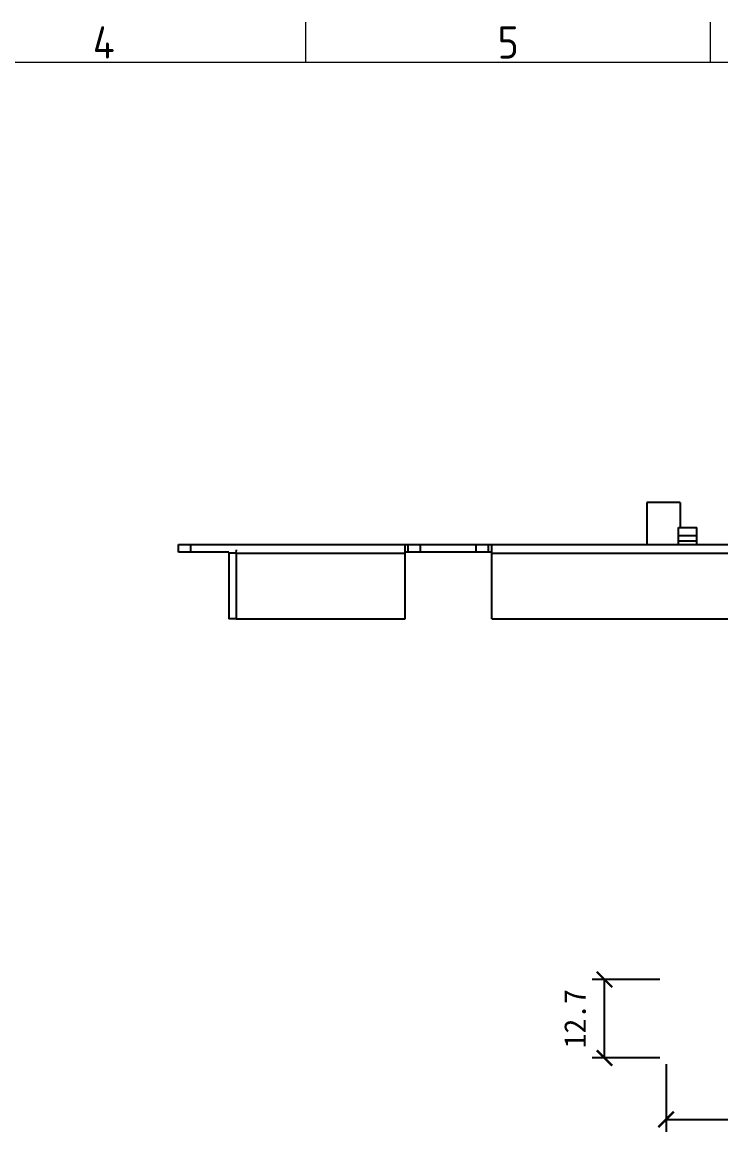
# Model space of a CAD drawing. Header units: metres. Extents: x 0 to 1100, y 0 to 777.
# Drawn here: x 243.1 to 356.1, y 577.7 to 757.1 of the extents above; entities that cross this region are included whole.
import ezdxf
from ezdxf.enums import TextEntityAlignment as Align

# ---------------------------------------------------------------- set-up
doc = ezdxf.new("R2010")
doc.units = ezdxf.units.M
doc.layers.add('DIM', color=2, linetype='Continuous', lineweight=18)
doc.layers.add('图框', color=7, linetype='Continuous')
doc.styles.add('ISO Proportional', font='isocp.shx')
doc.styles.add('SimSun', font='simsun.ttc')
doc.dimstyles.new('GB_DIM', dxfattribs={"dimtxt": 3.5, "dimasz": 2.5, "dimexe": 2, "dimexo": 1, "dimgap": 1, "dimtad": 1, "dimdec": 1, "dimzin": 12, "dimdsep": 46, "dimtxsty": 'SimSun', "dimblk": 'ARCHTICK', "dimcen": 2.5, "dimclrd": 2, "dimclre": 2, "dimclrt": 7, "dimadec": 0, "dimazin": 3, "dimtfac": 1, "dimtmove": 2, "dimatfit": 3, "dimarcsym": 0})

# ---------------------------------------------------------------- blocks, each defined once
blk = doc.blocks.new('_ARCHTICK')
at = {"color": 0, "linetype": 'ByBlock', "const_width": 0.15}
blk.add_lwpolyline([(-0.5, -0.5), (0.5, 0.5)], dxfattribs=at)

msp = doc.modelspace()

# ---------------------------------------------------------------- linework, layer by layer
at = {"color": 7, "linetype": 'Continuous'}
for p, q in [((344.0943402604717, 679.4496120536163), (344.0943402604717, 672.6496120544563)), ((349.4943402605494, 679.4496120536163), (344.0943402604717, 679.4496120536163)), ((349.4943402605494, 679.4496120536163), (349.4943402605494, 675.4496120551562)), ((349.1953744017919, 672.6496120544563), (349.1953744017919, 675.4496120551562)), ((349.1953744017919, 675.4496120551562), (352.1953744012717, 675.4496120551562)), ((352.1953744012717, 672.6496120544563), (352.1953744012717, 675.4496120551562)), ((349.1953744017919, 674.1366283184161), (352.1953744012717, 674.1366283184161)), ((352.1953744012717, 673.2123193694763), (349.1953744017919, 673.2123193694763)), ((268.3953744019127, 671.4496120541563), (268.3953744019127, 672.6496120544563)), ((268.3953744019127, 672.6496120544563), (568.1933061205709, 672.6496120544563)), ((276.4953744020313, 671.4496120541563), (268.3953744019127, 671.4496120541563)), ((270.3953744024111, 671.4496120541563), (270.3953744024111, 672.6496120544563)), ((276.4953744020313, 671.2496120553762), (276.4953744020313, 660.6496120539963)), ((277.6953744023303, 671.2496120553762), (276.4953744020313, 671.2496120553762)), ((277.6953744023303, 671.2496120553762), (277.745374401391, 671.7853688604163)), ((277.6953744023303, 671.2496120553762), (277.6953744023303, 660.6496120539963)), ((277.6953744023303, 671.2496120553762), (305.0253744005895, 671.2496120553762)), ((305.0253744005895, 660.6496120539963), (305.0253744005895, 672.6496120544563)), ((319.0253744015499, 671.4496120541563), (305.0253744005895, 671.4496120541563)), ((305.5253744013498, 671.4496120541563), (305.5253744013498, 672.6496120544563)), ((307.5253744018519, 671.4496120541563), (307.5253744018519, 672.6496120544563)), ((316.5253744002912, 671.4496120541563), (316.5253744002912, 672.6496120544563)), ((318.5253744007896, 671.4496120541563), (318.5253744007896, 672.6496120544563)), ((319.0253744015499, 660.6496120539963), (319.0253744015499, 672.6496120544563)), ((319.0253744015499, 671.2496120553762), (423.7943402607125, 671.2496120553762)), ((277.6953744023303, 660.6496120539963), (276.4953744020313, 660.6496120539963)), ((277.6953744023303, 660.6496120539963), (305.0253744005895, 660.6496120539963)), ((319.0253744015499, 660.6496120539963), (423.7943402607125, 660.6496120539963))]:
    msp.add_line(p, q, dxfattribs=at)
at = {"layer": '图框', "color": 7, "lineweight": 9}
for p, q in [((288.9905847448317, 750.5909305136853), (288.9905847448317, 757.1291790373242)), ((354.3730699811822, 750.5909305136853), (354.3730699811822, 757.1291790373242)), ((1073.580407581441, 750.5909305136853), (26.1529940945511, 750.5909305136853))]:
    msp.add_line(p, q, dxfattribs=at)

# ---------------------------------------------------------------- texts
at = {"layer": '图框', "color": 7, "lineweight": 9, "style": 'ISO Proportional'}
for s, p in [('4', (256.2993421266292, 753.8600547755043)), ('5', (321.6818273630197, 753.8600547755043))]:
    msp.add_text(s, height=5.2305988189107, dxfattribs=at).set_placement(p, align=Align.MIDDLE)

# ---------------------------------------------------------------- dimensions: what is measured, and where the dimension line sits
at = {"layer": 'DIM'}
msp.add_linear_dim(base=(337.2580000000016, 589.6498800000003), p1=(347.1980000000003, 589.6498800000003), p2=(347.1980000000003, 602.3333200000001), angle=90, dimstyle='GB_DIM', dxfattribs=at).render()
msp.add_linear_dim(base=(347.1980000000003, 579.7098800000001), p1=(347.1980000000003, 589.6498800000003), p2=(402.5439200000001, 589.6498800000003), dimstyle='GB_DIM', dxfattribs=at).render()

doc.saveas('drawing.dxf')
